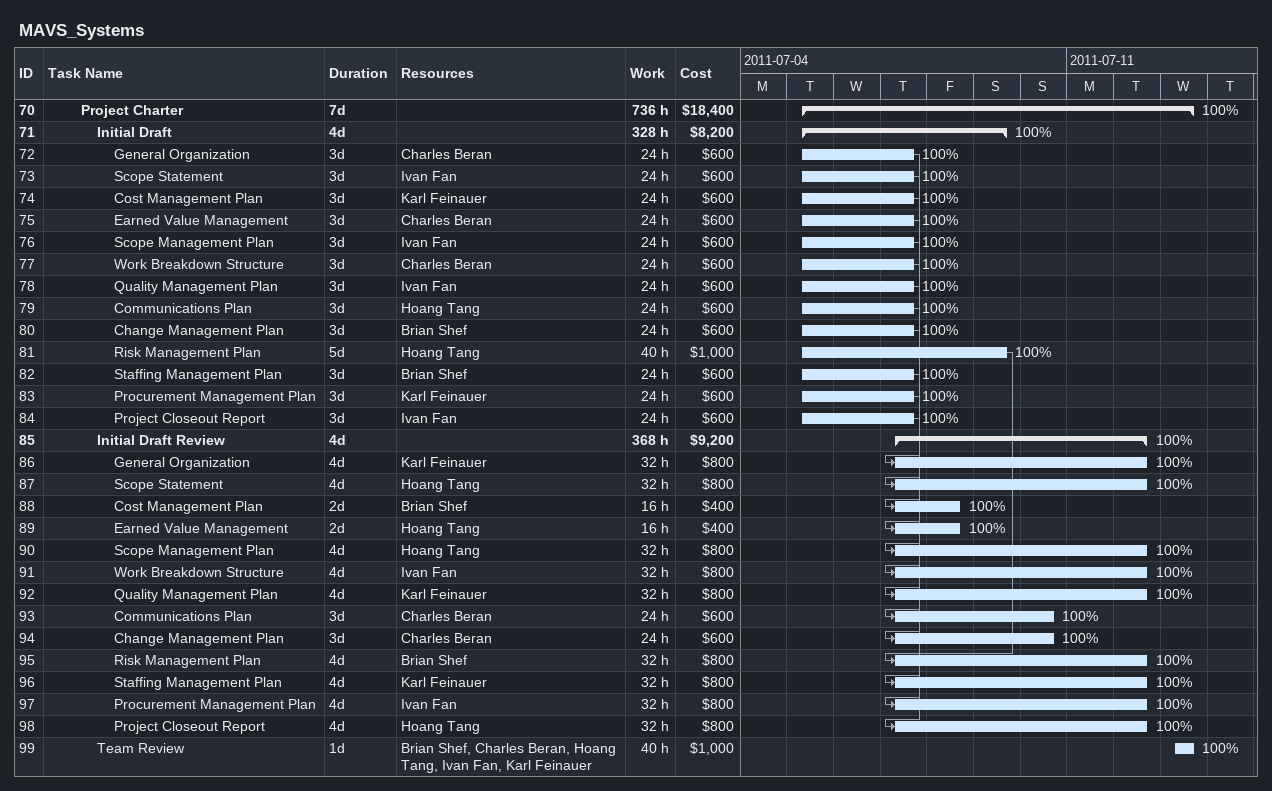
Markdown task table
MAVS_Systems

| ID | Level | Task | Duration | Start | Finish | Predecessors | Resources | % complete | Work (h) | Cost ($) |
|---|---|---|---|---|---|---|---|---|---|---|
| 70 | 3 | **Project Charter** | 7d | 2011-07-05 | 2011-07-13 |  |  | 100 | 736 | 18400 |
| 71 | 4 | **Initial Draft** | 4d | 2011-07-05 | 2011-07-09 |  |  | 100 | 328 | 8200 |
| 72 | 5 | General Organization | 3d | 2011-07-05 | 2011-07-07 |  | Charles Beran | 100 | 24 | 600 |
| 73 | 5 | Scope Statement | 3d | 2011-07-05 | 2011-07-07 |  | Ivan Fan | 100 | 24 | 600 |
| 74 | 5 | Cost Management Plan | 3d | 2011-07-05 | 2011-07-07 |  | Karl Feinauer | 100 | 24 | 600 |
| 75 | 5 | Earned Value Management | 3d | 2011-07-05 | 2011-07-07 |  | Charles Beran | 100 | 24 | 600 |
| 76 | 5 | Scope Management Plan | 3d | 2011-07-05 | 2011-07-07 |  | Ivan Fan | 100 | 24 | 600 |
| 77 | 5 | Work Breakdown Structure | 3d | 2011-07-05 | 2011-07-07 |  | Charles Beran | 100 | 24 | 600 |
| 78 | 5 | Quality Management Plan | 3d | 2011-07-05 | 2011-07-07 |  | Ivan Fan | 100 | 24 | 600 |
| 79 | 5 | Communications Plan | 3d | 2011-07-05 | 2011-07-07 |  | Hoang Tang | 100 | 24 | 600 |
| 80 | 5 | Change Management Plan | 3d | 2011-07-05 | 2011-07-07 |  | Brian Shef | 100 | 24 | 600 |
| 81 | 5 | Risk Management Plan | 5d | 2011-07-05 | 2011-07-09 |  | Hoang Tang | 100 | 40 | 1000 |
| 82 | 5 | Staffing Management Plan | 3d | 2011-07-05 | 2011-07-07 |  | Brian Shef | 100 | 24 | 600 |
| 83 | 5 | Procurement Management Plan | 3d | 2011-07-05 | 2011-07-07 |  | Karl Feinauer | 100 | 24 | 600 |
| 84 | 5 | Project Closeout Report | 3d | 2011-07-05 | 2011-07-07 |  | Ivan Fan | 100 | 24 | 600 |
| 85 | 4 | **Initial Draft Review** | 4d | 2011-07-07 | 2011-07-12 |  |  | 100 | 368 | 9200 |
| 86 | 5 | General Organization | 4d | 2011-07-07 | 2011-07-12 | 72 | Karl Feinauer | 100 | 32 | 800 |
| 87 | 5 | Scope Statement | 4d | 2011-07-07 | 2011-07-12 | 73 | Hoang Tang | 100 | 32 | 800 |
| 88 | 5 | Cost Management Plan | 2d | 2011-07-07 | 2011-07-08 | 74 | Brian Shef | 100 | 16 | 400 |
| 89 | 5 | Earned Value Management | 2d | 2011-07-07 | 2011-07-08 | 75 | Hoang Tang | 100 | 16 | 400 |
| 90 | 5 | Scope Management Plan | 4d | 2011-07-07 | 2011-07-12 | 76 | Hoang Tang | 100 | 32 | 800 |
| 91 | 5 | Work Breakdown Structure | 4d | 2011-07-07 | 2011-07-12 | 77 | Ivan Fan | 100 | 32 | 800 |
| 92 | 5 | Quality Management Plan | 4d | 2011-07-07 | 2011-07-12 | 78 | Karl Feinauer | 100 | 32 | 800 |
| 93 | 5 | Communications Plan | 3d | 2011-07-07 | 2011-07-10 | 79 | Charles Beran | 100 | 24 | 600 |
| 94 | 5 | Change Management Plan | 3d | 2011-07-07 | 2011-07-10 | 80 | Charles Beran | 100 | 24 | 600 |
| 95 | 5 | Risk Management Plan | 4d | 2011-07-07 | 2011-07-12 | 81 | Brian Shef | 100 | 32 | 800 |
| 96 | 5 | Staffing Management Plan | 4d | 2011-07-07 | 2011-07-12 | 82 | Karl Feinauer | 100 | 32 | 800 |
| 97 | 5 | Procurement Management Plan | 4d | 2011-07-07 | 2011-07-12 | 83 | Ivan Fan | 100 | 32 | 800 |
| 98 | 5 | Project Closeout Report | 4d | 2011-07-07 | 2011-07-12 | 84 | Hoang Tang | 100 | 32 | 800 |
| 99 | 4 | Team Review | 1d | 2011-07-13 | 2011-07-13 |  | Brian Shef, Charles Beran, Hoang Tang, Ivan Fan, Karl Feinauer | 100 | 40 | 1000 |
